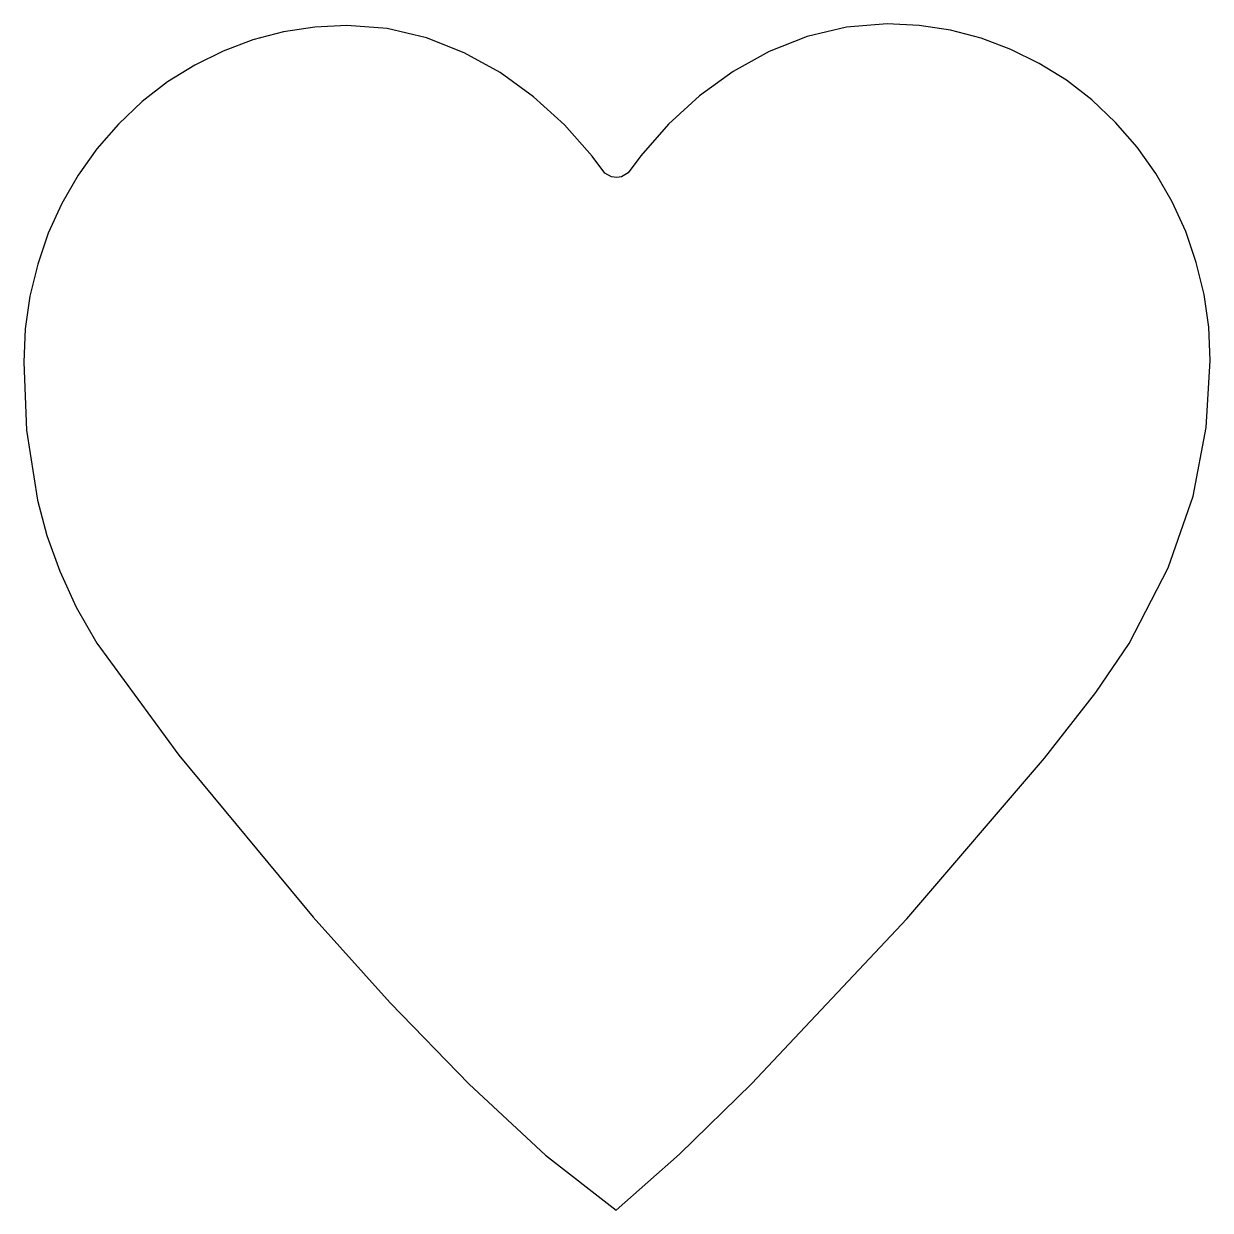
# Model space of a CAD drawing. Extents: x 70.8 to 128.8, y 100.7 to 158.6.
import ezdxf

# ---------------------------------------------------------------- set-up
doc = ezdxf.new("R2010")
doc.units = 0
doc.layers.add('path', color=7, linetype='CONTINUOUS')

msp = doc.modelspace()

# ---------------------------------------------------------------- linework, layer by layer
at = {"layer": 'path', "color": 7}
msp.add_lwpolyline([(113.00302, 158.60534), (111.022267, 158.444938), (109.095568, 157.986066), (107.242837, 157.255479), (105.48399, 156.27993), (103.838936, 155.086174), (102.3276, 153.70095), (100.96988, 152.15102), (100.35486, 151.32265), (100.025815, 151.134336), (99.798427, 151.10002), (99.540279, 151.134499), (99.215158, 151.31435), (98.599462, 152.1347), (97.242456, 153.66955), (95.734312, 155.041186), (94.09465, 156.22311), (92.343086, 157.18882), (90.499239, 157.911804), (88.582729, 158.365559), (86.613172, 158.52358), (85.05302, 158.443109), (83.519295, 158.204668), (82.022346, 157.812723), (80.572525, 157.271741), (79.18018, 156.58619), (77.855663, 155.760536), (76.609324, 154.799247), (75.451512, 153.70679), (74.402935, 152.500526), (73.480259, 151.202027), (72.68777, 149.822078), (72.029756, 148.371463), (71.510504, 146.860964), (71.134303, 145.301367), (70.90544, 143.703454), (70.828202, 142.07801), (70.968423, 138.752063), (71.499793, 135.33671), (71.964045, 133.604902), (72.588347, 131.862017), (73.393455, 130.111814), (74.400122, 128.35805), (78.405482, 122.886918), (84.965661, 114.968006), (88.735779, 110.783119), (92.58297, 106.817271), (96.320021, 103.347457), (99.759722, 100.65067), (102.855661, 103.393128), (106.400484, 106.849821), (113.960902, 114.888153), (120.689219, 122.730145), (123.193916, 125.941415), (124.83368, 128.34028), (126.727625, 132.032564), (127.945104, 135.522279), (128.595431, 138.875867), (128.78792, 142.15977), (128.71068, 143.78521), (128.481816, 145.383119), (128.105617, 146.942713), (127.58637, 148.453209), (126.928361, 149.903822), (126.135879, 151.283769), (125.213209, 152.582266), (124.16464, 153.78853), (123.006832, 154.880984), (121.760497, 155.842271), (120.435984, 156.667924), (119.043644, 157.353476), (117.593827, 157.894461), (116.096884, 158.286411), (114.563165, 158.524859), (113.00302, 158.60534)], close=True, dxfattribs=at)

doc.saveas('drawing.dxf')
